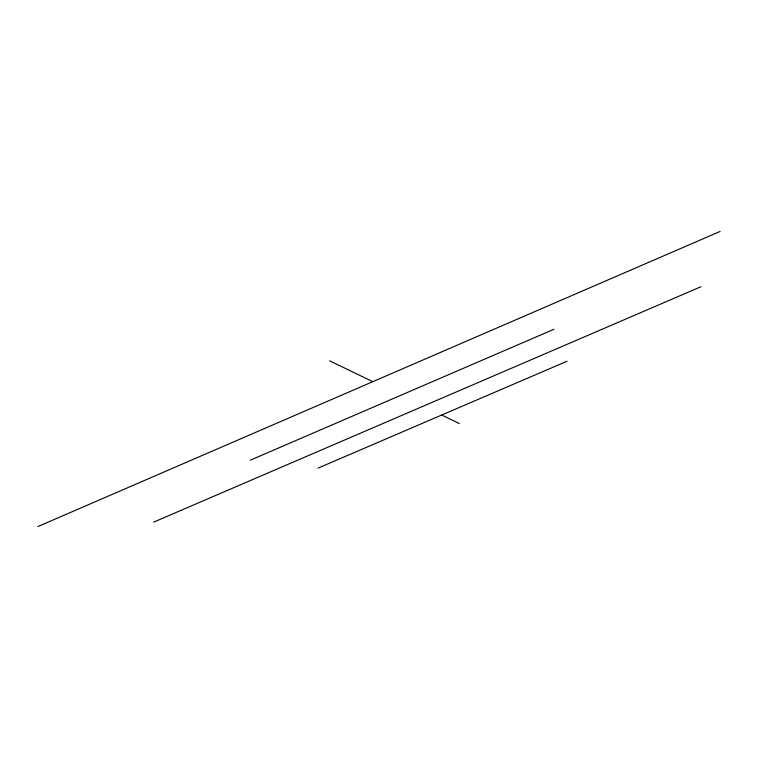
<?xml version="1.0" encoding="UTF-8"?>
<svg xmlns="http://www.w3.org/2000/svg" width="758" height="758" viewBox="0 0 758 758"><rect width="100%" height="100%" fill="white"/><g stroke="black" fill="none" stroke-linecap="round" stroke-linejoin="round"><path stroke-width="1.14" d="M37.9 526.554L720.1 231.446M250.273 460.201L553.918 329.275M153.618 522.148L701.017 286.704M318.009 468.131L567.069 361.234M329.692 360.827L372.794 381.681M441.715 415.033L459.357 423.57"/></g></svg>
